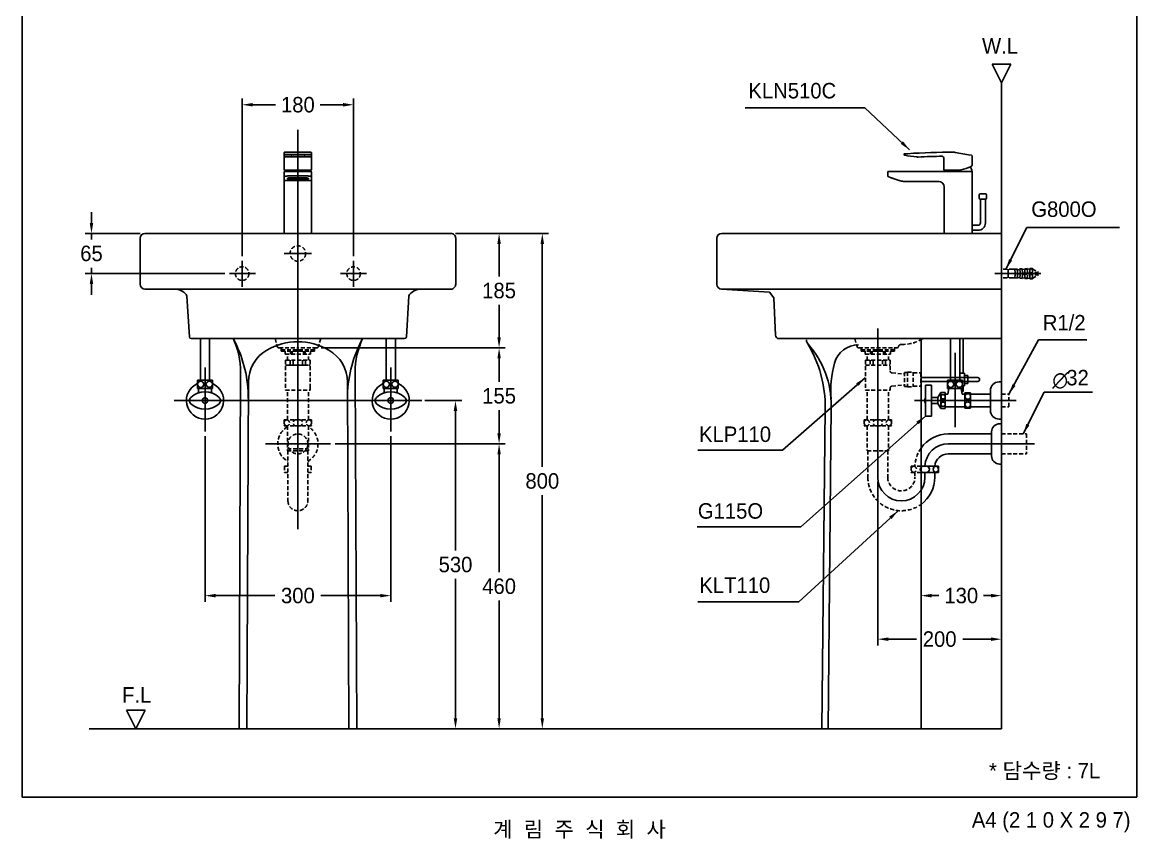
# Model space of a CAD drawing. Header units: millimetres. Extents: x 0 to 5723, y -67 to 2530.
# Drawn here: x 1923 to 3723, y -67 to 1252 of the extents above; entities that cross this region are included whole.
import ezdxf
from ezdxf.enums import TextEntityAlignment as Align
from ezdxf.lldxf.tags import DXFTag

# ---------------------------------------------------------------- set-up
doc = ezdxf.new("R2010")
doc.units = ezdxf.units.MM
doc.linetypes.add('DASHED2', pattern=[9.525, 6.35, -3.175])
for name, color, linetype in [('TEXT', 7, 'Continuous'), ('내부선 및 부속', 4, 'Continuous'), ('도각라인', 255, 'Continuous'), ('외형선', 3, 'Continuous'), ('점선', 6, 'DASHED2'), ('중심선', 1, 'DASHED'), ('치수선', 7, 'Continuous')]:
    doc.layers.add(name, color=color, linetype=linetype)
doc.styles.add('____', font='')
doc.styles.add('타이틀', font='H2GTRM.TTF', dxfattribs={"height": 25})
doc.styles.get('____').set_extended_font_data('굴림')
tags = doc.linetypes.add('DASHDOT', pattern=[70, 31, -13, 13, -13]).pattern_tags.tags
tags[10:11] = [DXFTag(74, 4), DXFTag(75, 0), DXFTag(340, '0'), DXFTag(46, 0.0), DXFTag(50, 0.0), DXFTag(44, 0.0), DXFTag(45, 0.0)]
tags[8:9] = [DXFTag(74, 4), DXFTag(75, 0), DXFTag(340, '0'), DXFTag(46, 0.0), DXFTag(50, 0.0), DXFTag(44, 0.0), DXFTag(45, 0.0)]
tags[6:7] = [DXFTag(74, 4), DXFTag(75, 0), DXFTag(340, '0'), DXFTag(46, 0.0), DXFTag(50, 0.0), DXFTag(44, 0.0), DXFTag(45, 0.0)]
tags[4:5] = [DXFTag(74, 4), DXFTag(75, 0), DXFTag(340, '0'), DXFTag(46, 0.0), DXFTag(50, 0.0), DXFTag(44, 0.0), DXFTag(45, 0.0)]
tags = doc.linetypes.add('DASHED', pattern=[25.72, 12.86, -12.86]).pattern_tags.tags
tags[6:7] = [DXFTag(74, 4), DXFTag(75, 0), DXFTag(340, '0'), DXFTag(46, 0.0), DXFTag(50, 0.0), DXFTag(44, 0.0), DXFTag(45, 0.0)]
tags[4:5] = [DXFTag(74, 4), DXFTag(75, 0), DXFTag(340, '0'), DXFTag(46, 0.0), DXFTag(50, 0.0), DXFTag(44, 0.0), DXFTag(45, 0.0)]
doc.dimstyles.new('MSADIM', dxfattribs={"dimtxt": 33, "dimasz": 17, "dimexe": 10, "dimexo": 7.5, "dimgap": 10, "dimtad": 0, "dimtih": 1, "dimtoh": 1, "dimdec": 0, "dimzin": 1, "dimdsep": 46, "dimtxsty": '____', "dimcen": 11.25, "dimadec": 0, "dimazin": 0, "dimtfac": 1, "dimtdec": 0, "dimtix": 1, "dimtmove": 0, "dimatfit": 3, "dimfxl": 0, "dimtolj": 1, "dimtzin": 1, "dimarcsym": 0})

# ---------------------------------------------------------------- blocks, each defined once
blk = doc.blocks.new('*D21')
at = {"layer": '치수선', "color": 0, "linetype": 'Continuous', "lineweight": -2}
for p, q in [((2278.6, 874), (2278.6, 1128.5)), ((2295.6, 1118.5), (2332.6, 1118.5)), ((2441.6, 1118.5), (2404.5, 1118.5)), ((2458.6, 874), (2458.6, 1128.5))]:
    blk.add_line(p, q, dxfattribs=at)
at = {"layer": '치수선', "color": 0, "linetype": 'Continuous'}
for points in [[(2295.6, 1121.4), (2295.6, 1115.7), (2278.6, 1118.5)], [(2441.6, 1121.4), (2441.6, 1115.7), (2458.6, 1118.5)]]:
    blk.add_solid(points, dxfattribs=at)
at = {"layer": '치수선', "color": 0, "linetype": 'Continuous', "insert": (2368.6, 1118.5), "char_height": 25, "attachment_point": 5, "style": '____'}
blk.add_mtext('\\A1;180', dxfattribs=at)
blk = doc.blocks.new('*D22')
at = {"layer": '치수선', "color": 0, "linetype": 'Continuous', "lineweight": -2}
for p, q in [((2035.2, 927.8), (2035.2, 944.8)), ((2114.1, 910.8), (2025.2, 910.8)), ((2035.2, 910.8), (2035.2, 901.1)), ((2035.2, 845.8), (2035.2, 855.4)), ((2250.5, 845.8), (2025.2, 845.8)), ((2035.2, 828.8), (2035.2, 811.8))]:
    blk.add_line(p, q, dxfattribs=at)
at = {"layer": '치수선', "color": 0, "linetype": 'Continuous'}
for points in [[(2032.4, 927.8), (2038.1, 927.8), (2035.2, 910.8)], [(2032.4, 828.8), (2038.1, 828.8), (2035.2, 845.8)]]:
    blk.add_solid(points, dxfattribs=at)
at = {"layer": '치수선', "color": 0, "linetype": 'Continuous', "insert": (2035.2, 878.3), "char_height": 25, "attachment_point": 5, "style": '____'}
blk.add_mtext('\\A1;65', dxfattribs=at)
blk = doc.blocks.new('*D23')
at = {"layer": '치수선', "color": 0, "linetype": 'Continuous', "lineweight": -2}
for p, q in [((2623.1, 910.8), (2703.6, 910.8)), ((2693.6, 893.8), (2693.6, 841.1)), ((2693.6, 742.8), (2693.6, 795.4)), ((2406.3, 725.8), (2703.6, 725.8))]:
    blk.add_line(p, q, dxfattribs=at)
at = {"layer": '치수선', "color": 0, "linetype": 'Continuous'}
for points in [[(2690.8, 893.8), (2696.4, 893.8), (2693.6, 910.8)], [(2690.8, 742.8), (2696.4, 742.8), (2693.6, 725.8)]]:
    blk.add_solid(points, dxfattribs=at)
at = {"layer": '치수선', "color": 0, "linetype": 'Continuous', "insert": (2693.6, 818.3), "char_height": 25, "attachment_point": 5, "style": '____'}
blk.add_mtext('\\A1;185', dxfattribs=at)
blk = doc.blocks.new('*D24')
at = {"layer": '치수선', "color": 0, "linetype": 'Continuous', "lineweight": -2}
for p, q in [((2406.3, 725.8), (2703.6, 725.8)), ((2693.6, 708.8), (2693.6, 671.1)), ((2693.6, 587.8), (2693.6, 625.4)), ((2428.6, 570.8), (2703.6, 570.8))]:
    blk.add_line(p, q, dxfattribs=at)
at = {"layer": '치수선', "color": 0, "linetype": 'Continuous'}
for points in [[(2690.8, 708.8), (2696.4, 708.8), (2693.6, 725.8)], [(2690.8, 587.8), (2696.4, 587.8), (2693.6, 570.8)]]:
    blk.add_solid(points, dxfattribs=at)
at = {"layer": '치수선', "color": 0, "linetype": 'Continuous', "insert": (2693.6, 648.3), "char_height": 25, "attachment_point": 5, "style": '____'}
blk.add_mtext('\\A1;155', dxfattribs=at)
blk = doc.blocks.new('*D25')
at = {"layer": '치수선', "color": 0, "linetype": 'Continuous', "lineweight": -2}
for p, q in [((2428.6, 570.8), (2703.6, 570.8)), ((2693.6, 553.8), (2693.6, 363.6)), ((2693.6, 127.8), (2693.6, 317.9)), ((2682.2, 110.8), (2703.6, 110.8))]:
    blk.add_line(p, q, dxfattribs=at)
at = {"layer": '치수선', "color": 0, "linetype": 'Continuous'}
for points in [[(2690.8, 553.8), (2696.4, 553.8), (2693.6, 570.8)], [(2690.8, 127.8), (2696.4, 127.8), (2693.6, 110.8)]]:
    blk.add_solid(points, dxfattribs=at)
at = {"layer": '치수선', "color": 0, "linetype": 'Continuous', "insert": (2693.6, 340.8), "char_height": 25, "attachment_point": 5, "style": '____'}
blk.add_mtext('\\A1;460', dxfattribs=at)
blk = doc.blocks.new('*D26')
at = {"layer": '치수선', "color": 0, "linetype": 'Continuous', "lineweight": -2}
for p, q in [((2573.9, 640.8), (2633.2, 640.8)), ((2623.2, 623.8), (2623.2, 398.6)), ((2623.2, 127.8), (2623.2, 352.9)), ((2608.5, 110.8), (2633.2, 110.8))]:
    blk.add_line(p, q, dxfattribs=at)
at = {"layer": '치수선', "color": 0, "linetype": 'Continuous'}
for points in [[(2620.3, 623.8), (2626, 623.8), (2623.2, 640.8)], [(2620.3, 127.8), (2626, 127.8), (2623.2, 110.8)]]:
    blk.add_solid(points, dxfattribs=at)
at = {"layer": '치수선', "color": 0, "linetype": 'Continuous', "insert": (2623.2, 375.8), "char_height": 25, "attachment_point": 5, "style": '____'}
blk.add_mtext('\\A1;530', dxfattribs=at)
blk = doc.blocks.new('*D27')
at = {"layer": '치수선', "color": 0, "linetype": 'Continuous', "lineweight": -2}
for p, q in [((2623.1, 910.8), (2773.4, 910.8)), ((2763.4, 893.8), (2763.4, 533.6)), ((2763.4, 127.8), (2763.4, 487.9)), ((2760.7, 110.8), (2753.4, 110.8))]:
    blk.add_line(p, q, dxfattribs=at)
at = {"layer": '치수선', "color": 0, "linetype": 'Continuous'}
for points in [[(2760.6, 893.8), (2766.2, 893.8), (2763.4, 910.8)], [(2760.6, 127.8), (2766.2, 127.8), (2763.4, 110.8)]]:
    blk.add_solid(points, dxfattribs=at)
at = {"layer": '치수선', "color": 0, "linetype": 'Continuous', "insert": (2763.4, 510.8), "char_height": 25, "attachment_point": 5, "style": '____'}
blk.add_mtext('\\A1;800', dxfattribs=at)
blk = doc.blocks.new('*D28')
at = {"layer": '치수선', "color": 0, "linetype": 'Continuous', "lineweight": -2}
for p, q in [((3305.3, 509.3), (3305.3, 245.4)), ((3505.1, 277.6), (3505.1, 245.4)), ((3322.3, 255.4), (3367.9, 255.4)), ((3488.1, 255.4), (3442.5, 255.4))]:
    blk.add_line(p, q, dxfattribs=at)
at = {"layer": '치수선', "color": 0, "linetype": 'Continuous'}
for points in [[(3322.3, 258.2), (3322.3, 252.5), (3305.3, 255.4)], [(3488.1, 258.2), (3488.1, 252.5), (3505.1, 255.4)]]:
    blk.add_solid(points, dxfattribs=at)
at = {"layer": '치수선', "color": 0, "linetype": 'Continuous', "insert": (3405.2, 255.4), "char_height": 25, "attachment_point": 5, "style": '____'}
blk.add_mtext('\\A1;200', dxfattribs=at)
blk = doc.blocks.new('*D29')
at = {"layer": '치수선', "color": 0, "linetype": 'Continuous', "lineweight": -2}
for p, q in [((3392.1, 325.7), (3404.1, 325.7)), ((3488.1, 325.7), (3476, 325.7)), ((3375.1, 322.6), (3375.1, 315.7)), ((3505.1, 322.6), (3505.1, 315.7))]:
    blk.add_line(p, q, dxfattribs=at)
at = {"layer": '치수선', "color": 0, "linetype": 'Continuous'}
for points in [[(3392.1, 328.5), (3392.1, 322.8), (3375.1, 325.7)], [(3488.1, 328.5), (3488.1, 322.8), (3505.1, 325.7)]]:
    blk.add_solid(points, dxfattribs=at)
at = {"layer": '치수선', "color": 0, "linetype": 'Continuous', "insert": (3440.1, 325.7), "char_height": 25, "attachment_point": 5, "style": '____'}
blk.add_mtext('\\A1;130', dxfattribs=at)
blk = doc.blocks.new('*D30')
at = {"layer": '치수선', "color": 0, "linetype": 'Continuous', "lineweight": -2}
for p, q in [((2218.6, 583.3), (2218.6, 315.7)), ((2518.6, 583.3), (2518.6, 315.7)), ((2235.6, 325.7), (2331.3, 325.7)), ((2501.6, 325.7), (2405.9, 325.7))]:
    blk.add_line(p, q, dxfattribs=at)
at = {"layer": '치수선', "color": 0, "linetype": 'Continuous'}
for points in [[(2235.6, 328.5), (2235.6, 322.8), (2218.6, 325.7)], [(2501.6, 328.5), (2501.6, 322.8), (2518.6, 325.7)]]:
    blk.add_solid(points, dxfattribs=at)
at = {"layer": '치수선', "color": 0, "linetype": 'Continuous', "insert": (2368.6, 325.7), "char_height": 25, "attachment_point": 5, "style": '____'}
blk.add_mtext('\\A1;300', dxfattribs=at)

msp = doc.modelspace()

# ---------------------------------------------------------------- linework, layer by layer
at = {"layer": '내부선 및 부속', "linetype": 'Continuous'}
for p, q in [((2346.6, 1040.8), (2346.6, 1038.5)), ((2346.6, 1040.8), (2346.6, 1040.6)), ((2346.6, 1040.6), (2346.6, 1036.8)), ((2346.6, 1037.3), (2346.6, 1038.5)), ((2346.6, 1035.2), (2346.6, 1037.3)), ((2346.6, 1036.8), (2346.6, 1036)), ((2346.6, 1013.8), (2346.6, 1036.4)), ((2346.6, 1036.4), (2346.6, 1035.1)), ((2346.6, 1034.8), (2346.6, 1036)), ((2346.6, 1035.1), (2346.6, 1035.2)), ((2346.6, 1034.8), (2346.6, 1017.9)), ((2347.6, 1041.8), (2389.6, 1041.8)), ((2347.6, 1034.2), (2389.6, 1034.2)), ((2384.6, 1038.1), (2352.6, 1038.1)), ((2352.6, 1038.1), (2352.6, 1037.9)), ((2352.6, 1037.9), (2384.6, 1037.9)), ((2358.6, 1037.6), (2357.6, 1037.6)), ((2357.6, 1037.6), (2357.6, 1036.9)), ((2357.6, 1036.9), (2357.6, 1036.7)), ((2357.6, 1036.7), (2358.6, 1036.7)), ((2358.6, 1036.7), (2358.6, 1037.6)), ((2358.6, 1036.9), (2358.6, 1037.6)), ((2358.6, 1036.7), (2358.6, 1036.9)), ((2378.6, 1037.6), (2378.6, 1036.9)), ((2379.6, 1037.6), (2378.6, 1037.6)), ((2378.6, 1036.9), (2378.6, 1036.7)), ((2378.6, 1036.7), (2379.6, 1036.7)), ((2379.6, 1036.7), (2378.6, 1036.7)), ((2379.6, 1036.9), (2379.6, 1037.6)), ((2379.6, 1036.7), (2379.6, 1037.6)), ((2379.6, 1036.7), (2379.6, 1036.9)), ((2379.6, 1036.7), (2379.6, 1036.7)), ((2384.6, 1037.9), (2384.6, 1038.1)), ((2389.6, 1034.1), (2389.6, 1034.2)), ((2390.6, 1040.8), (2390.6, 1038.5)), ((2390.6, 1038.5), (2390.6, 1037.3)), ((2390.6, 1037.3), (2390.6, 1035.2)), ((2390.6, 1036.4), (2390.6, 1036.4)), ((2390.6, 1036.4), (2390.6, 1013.8)), ((2390.6, 1035.1), (2390.6, 1035.2)), ((3347.6, 1037.9), (3347.6, 1038.1)), ((3347.6, 1038.1), (3347.6, 1037.9)), ((3353.4, 1036.3), (3348.4, 1036.9)), ((3368.5, 1034.2), (3353.4, 1036.3)), ((3412.1, 1013.8), (3412.1, 1032.3)), ((3430, 1041.6), (3451.7, 1037.8)), ((3451.7, 1037.8), (3456.7, 1036.9)), ((3457.6, 1035.9), (3457.6, 1035.8)), ((3457.6, 1034.8), (3457.6, 1035.8)), ((3457.6, 1034.8), (3457.6, 1020.3)), ((2346.6, 1017.9), (2346.6, 1013.8)), ((2346.6, 1001.6), (2346.6, 1009.8)), ((2346.6, 910.8), (2346.6, 1009.8)), ((2348, 1012.8), (2347.6, 1012.8)), ((2347.6, 1010.8), (2352.6, 1010.8)), ((2389.2, 1012.8), (2348, 1012.8)), ((2352.6, 1010.8), (2384.6, 1010.8)), ((2389.6, 1010.8), (2384.6, 1010.8)), ((2389.6, 1012.8), (2389.2, 1012.8)), ((2390.6, 1009.8), (2390.6, 1001.6)), ((3321.3, 1003.5), (3321.3, 1009.8)), ((3321.3, 1009.8), (3321.3, 1003.5)), ((3322.3, 1010.8), (3327.3, 1010.8)), ((3327.3, 1010.8), (3451.6, 1010.8)), ((3413.1, 1012.8), (3426.6, 1012.8)), ((3413.6, 1012.8), (3418, 1012.8)), ((3428.6, 1012.8), (3426.6, 1012.8)), ((3435.6, 1012.8), (3428.6, 1012.8)), ((3456.6, 1010.8), (3451.6, 1010.8)), ((3456.6, 1010.8), (3457.6, 1010.8)), ((3457.6, 1010.8), (3457.6, 1009.8)), ((3457.6, 910.8), (3457.6, 1009.8)), ((2346.6, 996.9), (2346.6, 1001.6)), ((2346.6, 995.8), (2346.6, 996.9)), ((2346.6, 910.8), (2346.6, 995.8)), ((2347.6, 996), (2389.6, 996)), ((2352.6, 1003.5), (2384.6, 1003.5)), ((2381.6, 1000.5), (2355.6, 1000.5)), ((2355.6, 997.7), (2355.6, 1000.5)), ((2355.6, 997.7), (2381.6, 997.7)), ((2381.6, 997.7), (2381.6, 1000.5)), ((2390.6, 1001.6), (2390.6, 996.9)), ((2390.6, 995.8), (2390.6, 996.9)), ((2390.6, 995.8), (2390.6, 995.8)), ((2390.6, 995.8), (2390.6, 910.8)), ((3327, 1000.7), (3322, 1002.5)), ((3322, 1002.5), (3327, 1000.7)), ((3327, 1000.7), (3340, 996)), ((3340, 996), (3327, 1000.7)), ((3327.6, 1000.5), (3335.1, 997.7)), ((3335.1, 997.7), (3327.6, 1000.5)), ((3403.6, 994.8), (3346.8, 994.8)), ((3412.6, 910.8), (3412.6, 985.8)), ((3469, 967.7), (3469, 972.8)), ((3471, 974.8), (3479.1, 974.8)), ((3481, 972.8), (3481, 967.7)), ((3475, 965.8), (3470.9, 965.8)), ((3471, 965.8), (3471, 927.8)), ((3471, 965.8), (3479, 965.8)), ((3477.3, 965.8), (3472.6, 965.8)), ((3479, 965.8), (3475, 965.8)), ((3479.1, 965.8), (3475, 965.8)), ((3479, 927.8), (3479, 965.8)), ((3457.6, 942.8), (3457.6, 947.8)), ((3457.6, 920.8), (3457.6, 942.8)), ((3467, 923.8), (3457.6, 923.8)), ((3457.6, 920.8), (3457.6, 915.8)), ((2347.1, 910.8), (2390, 910.8)), ((3457.6, 910.8), (3412.6, 910.8)), ((3447, 910.8), (3450, 910.8)), ((3447, 910.8), (3453, 910.8)), ((3457.6, 915.8), (3467, 915.8)), ((2169.2, 820.8), (2568, 820.8)), ((3053.1, 820.8), (3505.1, 820.8)), ((2211.1, 740.8), (2211.1, 673.5)), ((2226.1, 740.8), (2226.1, 673.5)), ((2511.1, 740.8), (2511.1, 673.5)), ((2526.1, 740.8), (2526.1, 673.5)), ((3422.6, 673.5), (3422.6, 740.8)), ((3437.6, 673.5), (3437.6, 740.8)), ((3443.3, 740.8), (3443.3, 684.8)), ((3445.3, 684.8), (3437.6, 684.8)), ((3445.3, 684.8), (3445.3, 664.8)), ((2206.6, 673.5), (2206.6, 660.5)), ((2230.6, 673.5), (2206.6, 673.5)), ((2230.6, 673.5), (2230.6, 660.5)), ((2288.6, 673.1), (2286.1, 110.8)), ((2448.6, 670.7), (2451.1, 110.8)), ((2506.6, 673.5), (2506.6, 660.5)), ((2530.6, 673.5), (2506.6, 673.5)), ((2530.6, 673.5), (2530.6, 660.5)), ((3375.1, 677.8), (3466.8, 677.8)), ((3375.1, 671.8), (3466.8, 671.8)), ((3418.1, 673.5), (3442.1, 673.5)), ((3418.1, 660.5), (3418.1, 673.5)), ((3442.1, 660.5), (3442.1, 673.5)), ((3450.8, 681.3), (3445.3, 681.3)), ((3450.8, 668.3), (3445.3, 668.3)), ((3450.8, 668.3), (3450.8, 681.3)), ((3501.1, 670.8), (3505.1, 670.8)), ((2230.6, 660.5), (2206.6, 660.5)), ((2208.1, 660.5), (2208.1, 653.1)), ((2229.1, 660.5), (2229.1, 653.1)), ((2530.6, 660.5), (2506.6, 660.5)), ((2508.1, 660.5), (2508.1, 653.1)), ((2529.1, 660.5), (2529.1, 653.1)), ((3382.1, 665.8), (3382.1, 615.8)), ((3382.1, 665.8), (3392.1, 665.8)), ((3392.1, 665.8), (3392.1, 615.8)), ((3407.1, 653.8), (3402.1, 645.5)), ((3407.1, 653.8), (3414.1, 653.8)), ((3407.1, 653.8), (3407.1, 627.8)), ((3414.1, 653.8), (3414.1, 627.8)), ((3414.1, 651), (3418.6, 651)), ((3418.1, 660.5), (3442.1, 660.5)), ((3418.6, 651), (3420.1, 660.5)), ((3440.1, 660.5), (3441.6, 651)), ((3441.6, 651), (3446.1, 651)), ((3445.3, 664.8), (3442.1, 664.8)), ((3443.3, 664.8), (3443.3, 657.1)), ((3446.1, 653.3), (3446.1, 628.3)), ((3446.1, 653.3), (3455.1, 653.3)), ((3455.1, 653.3), (3455.1, 628.3)), ((3455.1, 651), (3487.1, 651)), ((3487.1, 656.8), (3487.1, 624.8)), ((3230.1, 631.3), (3225.1, 110.8)), ((3392.1, 645.5), (3402.1, 645.5)), ((3392.1, 636), (3402.1, 636)), ((3402.1, 645.5), (3402.1, 636)), ((3402.1, 636), (3407.1, 627.8)), ((3414.1, 630.5), (3446.1, 630.5)), ((3455.1, 630.5), (3487.1, 630.5)), ((3382.1, 615.8), (3392.1, 615.8)), ((3407.1, 627.8), (3414.1, 627.8)), ((3446.1, 628.3), (3455.1, 628.3)), ((3505.1, 623.3), (3505.1, 558.3)), ((3501.1, 610.8), (3505.1, 610.8)), ((3502.1, 603.3), (3505.1, 603.3)), ((3419.2, 586.8), (3489.1, 586.8)), ((3489.1, 590.3), (3489.1, 554.8)), ((3419.2, 554.8), (3489.1, 554.8)), ((3489.1, 554.8), (3489.1, 551.3)), ((3375.1, 534.8), (3403.3, 534.8)), ((3375.1, 524.8), (3403.3, 524.8)), ((3397.3, 524.8), (3397.3, 516.8)), ((3403.3, 534.8), (3403.3, 524.8)), ((3502.1, 538.3), (3505.1, 538.3))]:
    msp.add_line(p, q, dxfattribs=at)
at = {"layer": '내부선 및 부속', "linetype": 'Continuous', "flags": 128}
for points in [[(2266.7, 735.9, -0.043517), (2264.7, 740.8)], [(2266.7, 735.9, -0.119459), (2288.4, 644.3)], [(2318.5, 722.3, -0.131732), (2368.6, 735.8)], [(2418.6, 722.3, -0.266675), (2448.6, 670.7)], [(2195.8, 645.9, -0.388889), (2241.3, 645.9)], [(2495.8, 645.9, -0.388889), (2541.3, 645.9)], [(2195.8, 635.6, -0.44), (2195.8, 645.9)], [(2241.3, 635.6, -0.388889), (2195.8, 635.6)], [(2241.3, 645.9, -0.44), (2241.3, 635.6)], [(2495.8, 635.6, -0.44), (2495.8, 645.9)], [(2541.3, 635.6, -0.388889), (2495.8, 635.6)], [(2541.3, 645.9, -0.44), (2541.3, 635.6)], [(3501.1, 610.8, -0.414214), (3487.1, 624.8)], [(3489.1, 590.3, -0.414214), (3502.1, 603.3)]]:
    msp.add_lwpolyline(points, format="xyb", dxfattribs=at)
at = {"layer": '내부선 및 부속', "linetype": 'Continuous'}
for centre, radius in [((2211.6, 666.9), 5), ((2225.6, 667.2), 5), ((2511.6, 666.9), 5), ((2525.6, 667.2), 5), ((3423.1, 666.9), 5), ((3437.1, 667.2), 5), ((3410.6, 646.8), 3.5), ((3450.6, 647.3), 4.5), ((2218.6, 640.8), 4.5), ((2518.6, 640.8), 4.5), ((3410.6, 634.8), 3.5), ((3450.6, 634.3), 4.5)]:
    msp.add_circle(centre, radius, dxfattribs=at)
for centre, radius, start, end in [((2389.6, 1035.1), 1, 270, 0), ((3348.6, 1037.9), 1, 202.1993, 262.1993), ((3348.6, 1037.9), 1, 202.1993, 262.1993), ((3348.6, 1037.9), 1, 202.1993, 262.1993), ((3348.6, 1037.9), 1, 202.1993, 262.1993), ((3421.3, 41.8), 1000, 89.5936, 93.8863), ((3369.9, 1044.1), 10, 262.1993, 272.9349), ((3421.3, 41.8), 993.6, 90.6538, 92.9349), ((3408.8, 1032.2), 3.34, 2.007, 69.3544), ((3428.3, 1031.8), 10, 80, 89.5936), ((2347.6, 1013.8), 1, 180, 270), ((2347.6, 1009.8), 1, 90, 180), ((2347.6, 1009.8), 1, 90, 180), ((2376.2, 1005.7), 27.6, 165.1842, 169.4357), ((2361.9, 1005.7), 27.6, 10.5643, 14.8158), ((2389.6, 1013.8), 1, 270, 0), ((2389.6, 1009.8), 1, 0, 90), ((3322.3, 1009.8), 1, 90, 180), ((3322.3, 1009.8), 1, 90, 180), ((3413.1, 1013.8), 1, 180, 270), ((3444.7, 1005.7), 27.6, 165.1842, 169.4357), ((3430, 1068.3), 55.8, 275.72, 293.156), ((3430.4, 1005.7), 27.6, 10.5643, 27.3016), ((3346.8, 1014.8), 20, 250, 270), ((3346.8, 1014.8), 20, 250, 270), ((3403.6, 985.8), 9, 0, 90), ((3471, 972.8), 2, 90, 180), ((3479.1, 972.8), 1.92, 0, 90), ((3470.9, 967.7), 1.92, 180, 270), ((3479.1, 967.7), 1.92, 270, 0), ((3467, 927.8), 4, 270, 0), ((3467, 927.8), 12, 270, 0), ((2443.8, 749.5), 30, 333.0059, 342.9729), ((3345.9, 791.5), 60, 299.1202, 302.2112), ((2348.6, 670.4), 60, 120.0179, 179.7452), ((2368.6, 635.8), 100, 59.9821, 90), ((2648.7, 645.1), 200, 153.0059, 180.2548), ((3080.1, 632.8), 150, 359.4502, 41.4096), ((3274.1, 690.9), 40, 90, 165.0557), ((3409.3, 654.8), 180, 165.0557, 183.8254), ((2218.6, 640.8), 30, 113.5781, 66.4218), ((2518.6, 640.8), 30, 113.5781, 66.4218), ((3466.8, 674.8), 3, 270, 90), ((3501.1, 656.8), 14, 90, 180), ((3440.3, 657.1), 3, 285.5095, 0), ((3388.5, 640.8), 7.84, 144.9654, 215.0346), ((3419.2, 532.8), 54, 90, 144.7625), ((3419.2, 532.8), 22, 90, 174.7841), ((3502.1, 551.3), 13, 180, 270), ((3378.8, 529.8), 5, 90, 137.6728), ((3378.8, 529.8), 5, 222.3272, 270), ((3383.8, 529.8), 5, 270, 90), ((3399.8, 529.8), 5, 98.6269, 261.3731), ((3398.3, 529.8), 5, 278.6269, 81.3731), ((3343.3, 516.8), 54, 306.0827, 0)]:
    msp.add_arc(centre, radius, start, end, dxfattribs=at)
for points, knots in [([(2346.6, 1040.9), (2346.6, 1041), (2346.6, 1041.1), (2346.7, 1041.2), (2346.8, 1041.4), (2347, 1041.6), (2347.3, 1041.8), (2347.5, 1041.8), (2347.6, 1041.8)], [0, 0, 0, 0, 0.097046, 0.215477, 0.366984, 0.6013, 0.806128, 1, 1, 1, 1]), ([(2352.6, 1038.1), (2352.1, 1038.1), (2351.5, 1038.1), (2350.6, 1038.2), (2350, 1038.2), (2349.4, 1038.2), (2348.6, 1038.2), (2348, 1038.3), (2347.5, 1038.3), (2347.3, 1038.3), (2347.2, 1038.3), (2347, 1038.4), (2346.7, 1038.4), (2346.6, 1038.5), (2346.6, 1038.5)], [0, 0, 0, 0, 0.142857, 0.214286, 0.285714, 0.357143, 0.428571, 0.571429, 0.642857, 0.678571, 0.696429, 0.714286, 0.857143, 1, 1, 1, 1]), ([(2346.6, 1037.3), (2346.6, 1037.4), (2347, 1037.6), (2348.7, 1037.8), (2350.8, 1037.9), (2352.1, 1037.9), (2352.6, 1037.9)], [0, 0, 0, 0, 0.285714, 0.571429, 0.857143, 1, 1, 1, 1]), ([(2390.5, 1038.4), (2390.5, 1038.4), (2390.3, 1038.4), (2390, 1038.3), (2389.3, 1038.3), (2388.5, 1038.2), (2387.8, 1038.2), (2387, 1038.2), (2385.9, 1038.1), (2385, 1038.1), (2384.6, 1038.1)], [0, 0, 0, 0, 0.022938, 0.185782, 0.348626, 0.511469, 0.592891, 0.674313, 0.837156, 1, 1, 1, 1]), ([(2384.6, 1037.9), (2385.5, 1037.9), (2387.3, 1037.9), (2389.4, 1037.7), (2390.3, 1037.5), (2390.5, 1037.4), (2390.5, 1037.4)], [0, 0, 0, 0, 0.32589, 0.651781, 0.977671, 1, 1, 1, 1]), ([(2389.6, 1041.8), (2389.6, 1041.8), (2389.7, 1041.8), (2389.9, 1041.7), (2390.2, 1041.6), (2390.3, 1041.5), (2390.5, 1041.3), (2390.5, 1041.1), (2390.6, 1041), (2390.6, 1040.9), (2390.6, 1040.9), (2390.6, 1040.9)], [0, 0, 0, 0, 0.020818, 0.239105, 0.419032, 0.574027, 0.708164, 0.821662, 0.913084, 0.980269, 1, 1, 1, 1]), ([(3348.5, 1039.1), (3348.4, 1039.1), (3348.1, 1039.1), (3347.9, 1038.9), (3347.7, 1038.7), (3347.6, 1038.5), (3347.6, 1038.2), (3347.6, 1038.1)], [0, 0, 0, 0, 0.285714, 0.428571, 0.571429, 0.785714, 1, 1, 1, 1]), ([(3348.5, 1039.1), (3348.5, 1039.1), (3348.6, 1039.1), (3348.9, 1039.2), (3349.3, 1039.2), (3349.7, 1039.2), (3350.4, 1039.3), (3351.3, 1039.3), (3352.4, 1039.4), (3353.1, 1039.5), (3353.5, 1039.5)], [0, 0, 0, 0, 0.142857, 0.285714, 0.357143, 0.428571, 0.571429, 0.714286, 0.857143, 1, 1, 1, 1]), ([(3456.9, 1019.4), (3456.9, 1019.4), (3456.8, 1019.3), (3456.6, 1019.2), (3456.2, 1019), (3455.9, 1018.8), (3455.5, 1018.6), (3455.1, 1018.4), (3454.6, 1018.2), (3453.9, 1017.9), (3453.3, 1017.6), (3452.7, 1017.3), (3452.5, 1017.2), (3452.4, 1017.2)], [0, 0, 0, 0, 0.022972, 0.19686, 0.283804, 0.370748, 0.457692, 0.5229, 0.63158, 0.718524, 0.892412, 0.935884, 1, 1, 1, 1]), ([(3456.5, 1019.2), (3456.5, 1019.2), (3456.5, 1019.2), (3456.5, 1019.2), (3456.4, 1019.1), (3456.4, 1019.1), (3456.3, 1019.1), (3456.3, 1019), (3456.2, 1019), (3456.1, 1019), (3456.1, 1018.9), (3456, 1018.9), (3456, 1018.9), (3455.9, 1018.9), (3455.9, 1018.8), (3455.8, 1018.8), (3455.7, 1018.7), (3455.5, 1018.7), (3455.5, 1018.6), (3455.3, 1018.5), (3455.2, 1018.5), (3455.1, 1018.4), (3455, 1018.4), (3455, 1018.4), (3455, 1018.4), (3454.9, 1018.4)], [0, 0, 0, 0, 0.147203, 0.147203, 0.295653, 0.295653, 0.37051, 0.37051, 0.483564, 0.483564, 0.521467, 0.521467, 0.597561, 0.597561, 0.635788, 0.635788, 0.751471, 0.751471, 0.829397, 0.829397, 0.947331, 0.947331, 0.986892, 0.986892, 1, 1, 1, 1]), ([(3457.4, 1020.3), (3457.4, 1020.2), (3457.4, 1020), (3457.3, 1019.8), (3457.2, 1019.6), (3457, 1019.5), (3456.9, 1019.4)], [0, 0, 0, 0, 0.250001, 0.499999, 0.749998, 1, 1, 1, 1]), ([(3457.4, 1020.3), (3457.5, 1020.3), (3457.5, 1020.3), (3457.6, 1020.3), (3457.6, 1020.3)], [0, 0, 0, 0, 0.15708, 1, 1, 1, 1]), ([(2346.6, 1001.6), (2346.6, 1001.9), (2347, 1002.5), (2348.7, 1003.1), (2350.8, 1003.4), (2352.1, 1003.5), (2352.6, 1003.5)], [0, 0, 0, 0, 0.285714, 0.571429, 0.857143, 1, 1, 1, 1]), ([(2346.6, 995.8), (2346.6, 995.8), (2346.6, 995.8), (2346.6, 995.7), (2346.6, 995.6), (2346.6, 995.5)], [0, 0, 0, 0, 0.003909, 0.003909, 1, 1, 1, 1]), ([(2384.6, 1003.5), (2385.5, 1003.5), (2387.3, 1003.3), (2389.4, 1002.8), (2390.3, 1002.3), (2390.5, 1002), (2390.5, 1002)], [0, 0, 0, 0, 0.326484, 0.652968, 0.979452, 1, 1, 1, 1]), ([(2390.6, 995.6), (2390.6, 995.6), (2390.6, 995.5), (2390.6, 995.5), (2390.6, 995.5)], [0, 0, 0, 0, 0.705199, 1, 1, 1, 1]), ([(3321.3, 1003.5), (3321.3, 1003.4), (3321.4, 1003.2), (3321.4, 1003), (3321.6, 1002.8), (3321.7, 1002.6), (3321.9, 1002.6), (3322, 1002.5)], [0, 0, 0, 0, 0.214286, 0.428571, 0.571429, 0.714286, 1, 1, 1, 1])]:
    msp.add_open_spline(points, degree=3, knots=knots, dxfattribs=at)
for points in [[(2347.6, 1034.2), (2346.6, 1034.2), (2346.6, 1035.2)], [(2390.6, 1035.2), (2390.6, 1034.2), (2389.6, 1034.2)], [(2347.6, 996), (2346.6, 996), (2346.6, 996.9)], [(2390.6, 996.9), (2390.6, 996), (2389.6, 996)]]:
    msp.add_rational_spline(points, [1, 0.707106769085, 1], degree=2, dxfattribs=at)
for points, degree in [([(2390, 1034.3), (2390, 1034.2), (2390.1, 1034.1), (2390.1, 1034.1)], 3), ([(2390.2, 1034.3), (2390.1, 1034.2), (2390.1, 1034.2), (2390.1, 1034.1)], 3), ([(2390.6, 1038.7), (2390.6, 1038.6), (2390.5, 1038.4)], 2), ([(2390.6, 1038.5), (2390.6, 1038.5), (2390.5, 1038.4), (2390.5, 1038.4)], 3), ([(2390.5, 1037.4), (2390.5, 1037.2), (2390.6, 1037.1)], 2), ([(2390.5, 1037.4), (2390.5, 1037.3), (2390.6, 1037.3), (2390.6, 1037.3)], 3), ([(2390.6, 1038.7), (2390.6, 1038.6), (2390.6, 1038.6), (2390.6, 1038.5)], 3), ([(2390.6, 1037.3), (2390.6, 1037.2), (2390.6, 1037.1), (2390.6, 1037.1)], 3), ([(3348.5, 1039.1), (3348, 1039.1), (3347.6, 1038.6), (3347.6, 1038.1)], 3), ([(3347.6, 1037.9), (3347.6, 1037.5), (3348, 1037), (3348.4, 1036.9)], 3), ([(3348.2, 1039.1), (3348.3, 1039.1), (3348.3, 1039.1), (3348.3, 1039.1)], 3), ([(3451.7, 1037.8), (3451.7, 1037.8), (3451.7, 1037.8), (3451.7, 1037.8)], 3), ([(3457.6, 1035.9), (3457.6, 1036.4), (3457.2, 1036.8), (3456.7, 1036.9)], 3), ([(3452.4, 1017.2), (3452.2, 1017.1), (3452, 1017)], 2), ([(3452, 1017), (3452, 1017), (3452, 1017), (3452, 1017)], 3), ([(2390.5, 1002), (2390.5, 1001.9), (2390.6, 1001.8), (2390.6, 1001.6)], 3), ([(2390.5, 1002), (2390.5, 1001.7), (2390.6, 1001.5)], 2), ([(2390.6, 1001.6), (2390.6, 1001.6), (2390.6, 1001.5), (2390.6, 1001.5)], 3), ([(3321.3, 1003.5), (3321.3, 1003), (3321.6, 1002.7), (3322, 1002.5)], 3)]:
    msp.add_open_spline(points, degree=degree, dxfattribs=at)
for points in [[(2355.6, 997.7), (2351.6, 997.7), (2351.6, 999.1), (2351.6, 1000.5), (2355.6, 1000.5)], [(2381.6, 1000.5), (2385.6, 1000.5), (2385.6, 999.1), (2385.6, 997.7), (2381.6, 997.7)]]:
    msp.add_rational_spline(points, [1, 0.707106769085, 1, 0.707106769085, 1], degree=2, knots=[0, 0, 0, 0.5, 0.5, 1, 1, 1], dxfattribs=at)
at = {"layer": '도각라인', "color": 7}
for p, q in [((1923.5, 0), (1923.5, 2530)), ((3723.5, 2530), (3723.5, 0)), ((1923.5, 0), (3723.5, 0))]:
    msp.add_line(p, q, dxfattribs=at)
at = {"layer": '외형선', "linetype": 'Continuous'}
for p, q in [((3520.1, 1183.9), (3490.1, 1183.9)), ((3490.1, 1183.9), (3505.1, 1153.9)), ((3505.1, 1153.9), (3520.1, 1183.9)), ((3505.1, 1153.9), (3505.1, 740.8)), ((2113.6, 902.8), (2113.6, 828.8)), ((2615.6, 910.8), (2121.6, 910.8)), ((2308.1, 910.8), (2421, 910.8)), ((2623.6, 902.8), (2623.6, 828.8)), ((3045.1, 902.8), (3045.1, 828.8)), ((3053.1, 910.8), (3505.1, 910.8)), ((2169.2, 820.8), (2121.6, 820.8)), ((2568, 820.8), (2615.6, 820.8)), ((3052.6, 820.8), (3130.5, 815.7)), ((3130.5, 815.7), (3137.1, 806.5)), ((2189.3, 809.2), (2193.4, 743.6)), ((2547.9, 809.2), (2543.8, 743.6)), ((3137.1, 806.5), (3139.8, 746.5)), ((2540.8, 740.8), (2196.4, 740.8)), ((2362.7, 740.8), (2412.6, 740.8)), ((3145.8, 740.8), (3268.2, 740.8)), ((3268.2, 740.8), (3377.9, 740.8)), ((3375.1, 740.8), (3375.1, 110.8)), ((3377.9, 740.8), (3505.1, 740.8)), ((3505.1, 745.8), (3505.1, 110.8)), ((3505.1, 740.8), (3505.1, 375.8)), ((3505.1, 598.1), (3505.1, 714.4)), ((2276.1, 686.4), (2273.6, 110.8)), ((2461.1, 686.4), (2463.6, 110.8)), ((3220.5, 627.7), (3215.1, 110.8)), ((2121.7, 140.8), (2091.7, 140.8)), ((2091.7, 140.8), (2106.7, 110.8)), ((2106.7, 110.8), (2121.7, 140.8)), ((3505.1, 110.8), (2031.4, 110.8))]:
    msp.add_line(p, q, dxfattribs=at)
at = {"layer": '외형선', "linetype": 'Continuous', "flags": 128}
for points in [[(2615.6, 910.8, -0.414214), (2623.6, 902.8)], [(2623.6, 828.8, -0.414214), (2615.6, 820.8)], [(2188.1, 812.1, -0.164474), (2189.3, 809.2)], [(2549.1, 812.1, -0.217411), (2568, 820.8)], [(2461.1, 686.4, -0.112765), (2473.2, 740.8)], [(2543.8, 743.6, -0.396047), (2540.8, 740.8)], [(3192.6, 732, -0.182676), (3190.1, 738.6)]]:
    msp.add_lwpolyline(points, format="xyb", dxfattribs=at)
at = {"layer": '외형선', "linetype": 'Continuous'}
for centre, radius, start, end in [((2121.6, 902.8), 8, 90, 180), ((3053.1, 902.8), 8, 90, 180), ((2121.6, 828.8), 8, 180, 270), ((3053.1, 828.8), 8, 180, 270), ((2169.2, 795.8), 25, 40.9365, 90), ((2552.8, 808.9), 5, 139.0635, 176.4237), ((2196.4, 743.8), 3, 183.5763, 270), ((2151.1, 687), 125, 359.7512, 25.4862), ((3145.8, 746.8), 6, 182.6122, 270), ((3020.5, 629.8), 200, 359.4012, 31.2203)]:
    msp.add_arc(centre, radius, start, end, dxfattribs=at)
at = {"layer": '점선'}
for p, q in [((3523.7, 852.8), (3505.1, 852.8)), ((3516.1, 852.8), (3516.1, 845.8)), ((3530.7, 853.1), (3523.7, 852.8)), ((3565, 847.9), (3523.9, 845.8)), ((3526.7, 852.9), (3527.1, 845.9)), ((3554.7, 853.4), (3526.8, 851.9)), ((3530.7, 853.1), (3531.1, 846.1)), ((3534.7, 853.3), (3538.7, 853.5)), ((3534.7, 853.3), (3535.1, 846.3)), ((3538.7, 853.5), (3539, 846.6)), ((3542.7, 853.8), (3546.7, 854)), ((3542.7, 853.8), (3543, 846.8)), ((3546.7, 854), (3547, 847)), ((3550.7, 854.2), (3554.7, 854.4)), ((3550.7, 854.2), (3551, 847.2)), ((3558.1, 845.8), (3553, 847.3)), ((3554.7, 854.4), (3555, 847.4)), ((3554.7, 853.4), (3565, 847.9)), ((3523.7, 838.8), (3505.1, 838.8)), ((3516.1, 838.8), (3516.1, 845.8)), ((3530.7, 838.4), (3523.7, 838.8)), ((3565, 843.6), (3523.9, 845.8)), ((3526.7, 838.6), (3527.1, 845.6)), ((3554.7, 838.1), (3526.8, 839.6)), ((3530.7, 838.4), (3531.1, 845.4)), ((3534.7, 838.2), (3535.1, 845.2)), ((3534.7, 838.2), (3538.7, 838)), ((3538.7, 838), (3539, 845)), ((3542.7, 837.8), (3543, 844.8)), ((3542.7, 837.8), (3546.7, 837.6)), ((3546.7, 837.6), (3547, 844.5)), ((3550.7, 837.3), (3551, 844.3)), ((3550.7, 837.3), (3554.7, 837.1)), ((3558.1, 845.8), (3553, 844.2)), ((3554.7, 837.1), (3555, 844.1)), ((3554.7, 838.1), (3565, 843.6)), ((2331.7, 740.8), (2335.4, 727.9)), ((2405.5, 740.8), (2401.7, 727.9)), ((3268.2, 740.8), (3271.9, 727.9)), ((2338.3, 725.8), (2368.6, 725.8)), ((2341.6, 725.8), (2341.6, 720.8)), ((2341.6, 722.8), (2395.6, 722.8)), ((2341.6, 720.8), (2395.6, 720.8)), ((2348.1, 720.8), (2348.1, 715.8)), ((2356.6, 720.8), (2356.6, 715.8)), ((2359.6, 720.8), (2359.6, 715.8)), ((2398.8, 725.8), (2368.6, 725.8)), ((2377.6, 720.8), (2377.6, 715.8)), ((2380.6, 720.8), (2380.6, 715.8)), ((2389.1, 720.8), (2389.1, 715.8)), ((2395.6, 725.8), (2395.6, 720.8)), ((3274.8, 725.8), (3335.7, 725.8)), ((3278.3, 725.8), (3278.3, 720.8)), ((3278.3, 722.8), (3332.3, 722.8)), ((3278.3, 720.8), (3332.3, 720.8)), ((3284.8, 720.8), (3284.8, 715.8)), ((3293.3, 720.8), (3293.3, 715.8)), ((3296.3, 720.8), (3296.3, 715.8)), ((3314.3, 720.8), (3314.3, 715.8)), ((3317.3, 720.8), (3317.3, 715.8)), ((3325.8, 720.8), (3325.8, 715.8)), ((3332.3, 725.8), (3332.3, 720.8)), ((3338.4, 727.4), (3339.1, 728.8)), ((2348.1, 715.8), (2389.1, 715.8)), ((2348.6, 705.8), (2348.6, 657.8)), ((2348.6, 705.8), (2388.6, 705.8)), ((2351.6, 705.8), (2351.6, 715.8)), ((2356.1, 705.8), (2356.1, 697.8)), ((2361.1, 705.8), (2361.1, 697.8)), ((2376.1, 705.8), (2376.1, 697.8)), ((2381.1, 705.8), (2381.1, 697.8)), ((2385.6, 705.8), (2385.6, 715.8)), ((2388.6, 705.8), (2388.6, 661)), ((3284.8, 715.8), (3325.8, 715.8)), ((3285.3, 705.8), (3285.3, 657.8)), ((3285.3, 705.8), (3325.3, 705.8)), ((3288.3, 705.8), (3288.3, 715.8)), ((3292.8, 705.8), (3292.8, 697.8)), ((3297.8, 705.8), (3297.8, 697.8)), ((3312.8, 705.8), (3312.8, 697.8)), ((3317.8, 705.8), (3317.8, 697.8)), ((3322.3, 705.8), (3322.3, 715.8)), ((3325.3, 705.8), (3325.3, 688.5)), ((2348.6, 697.8), (2388.6, 697.8)), ((2351.6, 697.8), (2385.6, 697.8)), ((3285.3, 697.8), (3325.3, 697.8)), ((3328, 685.5), (3348.3, 683.8)), ((3348.3, 686.3), (3348.3, 663.3)), ((3348.3, 686.3), (3353.3, 686.3)), ((3353.3, 686.8), (3353.3, 662.8)), ((3353.3, 686.8), (3362.3, 686.8)), ((3362.3, 686.8), (3362.3, 662.8)), ((3362.3, 685.5), (3374.8, 685.5)), ((3374.8, 685.5), (3374.8, 664)), ((3375.1, 677.8), (3374.8, 677.8)), ((3375.1, 671.8), (3374.8, 671.8)), ((2348.6, 657.8), (2388.6, 657.8)), ((2351.6, 609.8), (2351.6, 657.8)), ((2385.6, 609.8), (2385.6, 657.8)), ((2388.6, 661), (2388.6, 657.8)), ((3285.3, 657.8), (3325.3, 657.8)), ((3288.3, 609.8), (3288.3, 657.8)), ((3322.3, 609.8), (3322.3, 657.8)), ((3325.3, 661), (3325.3, 657.8)), ((3328, 664), (3348.3, 665.8)), ((3348.3, 663.3), (3353.3, 663.3)), ((3353.3, 662.8), (3362.3, 662.8)), ((3362.3, 664), (3374.8, 664)), ((3505.1, 651), (3517.1, 651)), ((3517.1, 630.5), (3517.1, 651)), ((3505.1, 630.5), (3517.1, 630.5)), ((2346.6, 609.8), (2390.6, 609.8)), ((2346.6, 609.8), (2346.6, 599.8)), ((2346.6, 599.8), (2390.6, 599.8)), ((2351.6, 599.8), (2351.6, 559.8)), ((2385.6, 599.8), (2385.6, 559.8)), ((2390.6, 609.8), (2390.6, 599.8)), ((3283.3, 609.8), (3327.3, 609.8)), ((3283.3, 609.8), (3283.3, 599.8)), ((3283.3, 599.8), (3327.3, 599.8)), ((3288.3, 599.8), (3288.3, 559.8)), ((3322.3, 599.8), (3322.3, 559.8)), ((3327.3, 609.8), (3327.3, 599.8)), ((3505.1, 586.8), (3545.3, 586.8)), ((3545.3, 586.8), (3545.3, 554.8)), ((2351.6, 562.8), (2385.6, 562.8)), ((2351.6, 559.8), (2385.6, 559.8)), ((2352.6, 559.8), (2352.6, 478.8)), ((2384.6, 559.8), (2384.6, 478.8)), ((3288.3, 559.8), (3322.3, 559.8)), ((3289.3, 559.8), (3289.3, 516.8)), ((3321.3, 559.8), (3321.3, 516.8)), ((3505.1, 554.8), (3545.3, 554.8)), ((2346.8, 534.8), (2346.8, 524.8)), ((2352.6, 534.8), (2346.8, 534.8)), ((2352.6, 524.8), (2346.8, 524.8)), ((2390.3, 534.8), (2384.6, 534.8)), ((2390.3, 524.8), (2384.6, 524.8)), ((2390.3, 534.8), (2390.3, 524.8)), ((3359.3, 534.8), (3359.3, 524.8)), ((3359.3, 534.8), (3375.1, 534.8)), ((3359.3, 524.8), (3375.1, 524.8)), ((3365.3, 534.8), (3365.3, 535.9)), ((3365.3, 524.8), (3365.3, 516.8))]:
    msp.add_line(p, q, dxfattribs=at)
at = {"layer": '점선', "flags": 128}
for points in [[(2401.7, 727.9, -0.333016), (2398.8, 725.8)], [(3338.4, 727.4, -0.284079), (3335.7, 725.8)], [(2350.8, 599.8, -0.859727), (2350.8, 609.7)], [(2350.8, 609.7, -0.859727), (2350.8, 599.8)], [(3287.5, 599.8, -0.859727), (3287.5, 609.7)], [(3287.5, 609.7, -0.859727), (3287.5, 599.8)], [(3363.5, 524.8, -0.859727), (3363.5, 534.7)], [(3363.5, 534.7, -0.859727), (3363.5, 524.8)]]:
    msp.add_lwpolyline(points, format="xyb", dxfattribs=at)
at = {"layer": '점선'}
for centre, radius in [((2368.6, 878.3), 12.5), ((2278.6, 845.8), 11), ((2458.6, 845.8), 11), ((2368.6, 570.8), 16)]:
    msp.add_circle(centre, radius, dxfattribs=at)
for centre, radius, start, end in [((3345.9, 791.5), 60, 267.965, 299.1202), ((2338.3, 728.8), 3, 196.3257, 270), ((3274.8, 728.8), 3, 196.3257, 270), ((3343.6, 726.6), 5, 87.965, 153.4349), ((3328.3, 688.5), 3, 180, 265.0303), ((3328.3, 661), 3, 94.9697, 180), ((2368.6, 570.8), 32.5, 121.5389, 240.5076), ((2366.1, 604.8), 5, 90, 270), ((2371.1, 604.8), 5, 270, 90), ((2387.1, 604.8), 5, 98.6269, 261.3731), ((2368.6, 570.8), 32.5, 299.4924, 58.4611), ((2385.6, 604.8), 5, 278.6269, 81.3731), ((3302.8, 604.8), 5, 90, 270), ((3307.8, 604.8), 5, 270, 90), ((3323.8, 604.8), 5, 98.6269, 261.3731), ((3322.3, 604.8), 5, 278.6269, 81.3731), ((3419.2, 532.8), 54, 144.7625, 176.6714), ((3378.8, 529.8), 5, 137.6728, 222.3272), ((3343.3, 516.8), 54, 180, 306.0827), ((3343.3, 516.8), 22, 180, 0), ((2368.6, 478.8), 16, 180, 0)]:
    msp.add_arc(centre, radius, start, end, dxfattribs=at)
at = {"layer": '중심선', "linetype": 'DASHDOT'}
for p, q in [((2368.6, 1078.3), (2368.6, 432.8)), ((2278.6, 866.5), (2278.6, 824.7)), ((2346.4, 878.3), (2390.7, 878.3)), ((2458.6, 866.5), (2458.6, 824.7)), ((2300, 845.8), (2258, 845.8)), ((2479.2, 845.8), (2437.7, 845.8)), ((3494.1, 845.8), (3568.8, 845.8)), ((3305.3, 757.4), (3305.3, 516.8)), ((3430.1, 597.7), (3430.1, 718)), ((2218.6, 694.2), (2218.6, 590.8)), ((2518.6, 694.2), (2518.6, 590.8)), ((2168.6, 640.8), (2568.6, 640.8)), ((3364.7, 640.8), (3528.7, 640.8)), ((2316.1, 570.8), (2421.1, 570.8)), ((3419.2, 570.8), (3558.3, 570.8)), ((3381.3, 524.8), (3381.3, 516.8))]:
    msp.add_line(p, q, dxfattribs=at)
for centre, start, end in [((3419.2, 532.8), 90, 176.6714), ((3343.3, 516.8), 180.0006, 0)]:
    msp.add_arc(centre, 38, start, end, dxfattribs=at)

# ---------------------------------------------------------------- texts
at = {"layer": 'TEXT', "style": '타이틀'}
for s, p in [('W.L', (3502.7, 1213.7)), ('F.L', (2108.2, 165.4))]:
    msp.add_text(s, height=25, dxfattribs=at).set_placement(p, align=Align.MIDDLE)
for s, p in [('* 담수량 : 7L', (3574.7, 42.9)), ('계  림  주  식  회  사', (2823.5, -51.7))]:
    msp.add_text(s, height=25, dxfattribs=at).set_placement(p, align=Align.MIDDLE_CENTER)
msp.add_text('A4 (2 1 0 X 2 9 7)', height=25, dxfattribs=at).set_placement((3713.5, -36.5), align=Align.MIDDLE_RIGHT)
at = {"layer": 'TEXT', "char_height": 25, "width": 380.447, "attachment_point": 1, "line_spacing_factor": 0.963855, "style": '타이틀'}
for s, insert in [('\\A1;KLN510C', (3096.3, 1153.8)), ('\\A1;G800O', (3553.2, 962.4)), ('\\A1;KLP110', (3016.5, 598.9)), ('\\A1;G115O', (3014.6, 475)), ('\\A1;KLT110', (3017, 355.1))]:
    msp.add_mtext(s, dxfattribs=dict(at, insert=insert))
at = {"layer": '치수선'}
for s, style, p in [('∅', '____', (3587.2, 661.4)), ('32', '타이틀', (3609.7, 665.3))]:
    msp.add_text(s, height=25, dxfattribs=dict(at, style=style)).set_placement(p)
at = {"layer": '치수선', "linetype": 'Continuous', "insert": (3571.8, 779), "char_height": 25, "width": 380.447, "attachment_point": 1, "line_spacing_factor": 0.963855, "style": '타이틀'}
msp.add_mtext('\\A1;R1/2', dxfattribs=at)

# ---------------------------------------------------------------- dimensions: what is measured, and where the dimension line sits
at = {"layer": '치수선', "linetype": 'Continuous'}
for base, p1, p2, picture, middle in [((2458.6, 1118.5), (2278.6, 866.5), (2458.6, 866.5), '*D21', (2368.6, 1118.5)), ((3505.1, 325.7), (3375.1, 330.1), (3505.1, 330.1), '*D29', (3440.1, 325.7))]:
    dim = msp.add_linear_dim(base=base, p1=p1, p2=p2, dimstyle='MSADIM', override={"dimtxt": 25}, dxfattribs=at)
    dim.commit()
    dim.dimension.update_dxf_attribs({"geometry": picture, "text_midpoint": middle, "dimtype": 160})
for base, p1, p2, picture, middle in [((2035.2, 910.8), (2258, 845.8), (2121.6, 910.8), '*D22', (2035.2, 878.3)), ((2693.6, 725.8), (2615.6, 910.8), (2398.8, 725.8), '*D23', (2693.6, 818.3)), ((2693.6, 570.8), (2398.8, 725.8), (2421.1, 570.8), '*D24', (2693.6, 648.3)), ((2693.6, 110.8), (2421.1, 570.8), (2674.7, 110.8), '*D25', (2693.6, 340.8))]:
    dim = msp.add_linear_dim(base=base, p1=p1, p2=p2, angle=90, dimstyle='MSADIM', override={"dimtxt": 25}, dxfattribs=at)
    dim.commit()
    dim.dimension.update_dxf_attribs({"geometry": picture, "text_midpoint": middle})
for base, p1, p2, picture, middle in [((2763.4, 110.8), (2615.6, 910.8), (2768.2, 110.8), '*D27', (2763.4, 510.8)), ((2623.2, 110.8), (2566.4, 640.8), (2601, 110.8), '*D26', (2623.2, 375.8))]:
    dim = msp.add_linear_dim(base=base, p1=p1, p2=p2, angle=90, dimstyle='MSADIM', override={"dimtxt": 25}, dxfattribs=at)
    dim.commit()
    dim.dimension.update_dxf_attribs({"geometry": picture, "text_midpoint": middle, "dimtype": 160})
for base, p1, p2, picture, middle in [((2518.6, 325.7), (2218.6, 590.8), (2518.6, 590.8), '*D30', (2368.6, 325.7)), ((3505.1, 255.4), (3305.3, 516.8), (3505.1, 285.1), '*D28', (3405.2, 255.4))]:
    dim = msp.add_linear_dim(base=base, p1=p1, p2=p2, dimstyle='MSADIM', override={"dimtxt": 25}, dxfattribs=at)
    dim.commit()
    dim.dimension.update_dxf_attribs({"geometry": picture, "text_midpoint": middle})

# ---------------------------------------------------------------- leaders
for points in [[(3356.4, 1045.9), (3284.4, 1113.7), (3091, 1113.7)], [(3512.2, 852.8), (3545.9, 920.4), (3695.4, 920.4)], [(3517.1, 651), (3564.8, 738.6), (3642.8, 738.6)], [(3284.9, 677.7), (3151.2, 560.9), (3014.8, 560.9)], [(3540.1, 586.8), (3573.9, 654.4), (3652.1, 654.4)], [(3382.1, 615.8), (3180.8, 437.1), (3013.6, 436.9)], [(3338.1, 462.8), (3177.7, 315.5), (3014.8, 315.5)]]:
    msp.add_leader(points, dimstyle='MSADIM', override={"dimtxt": 25}, dxfattribs=at)

doc.saveas('drawing.dxf')
